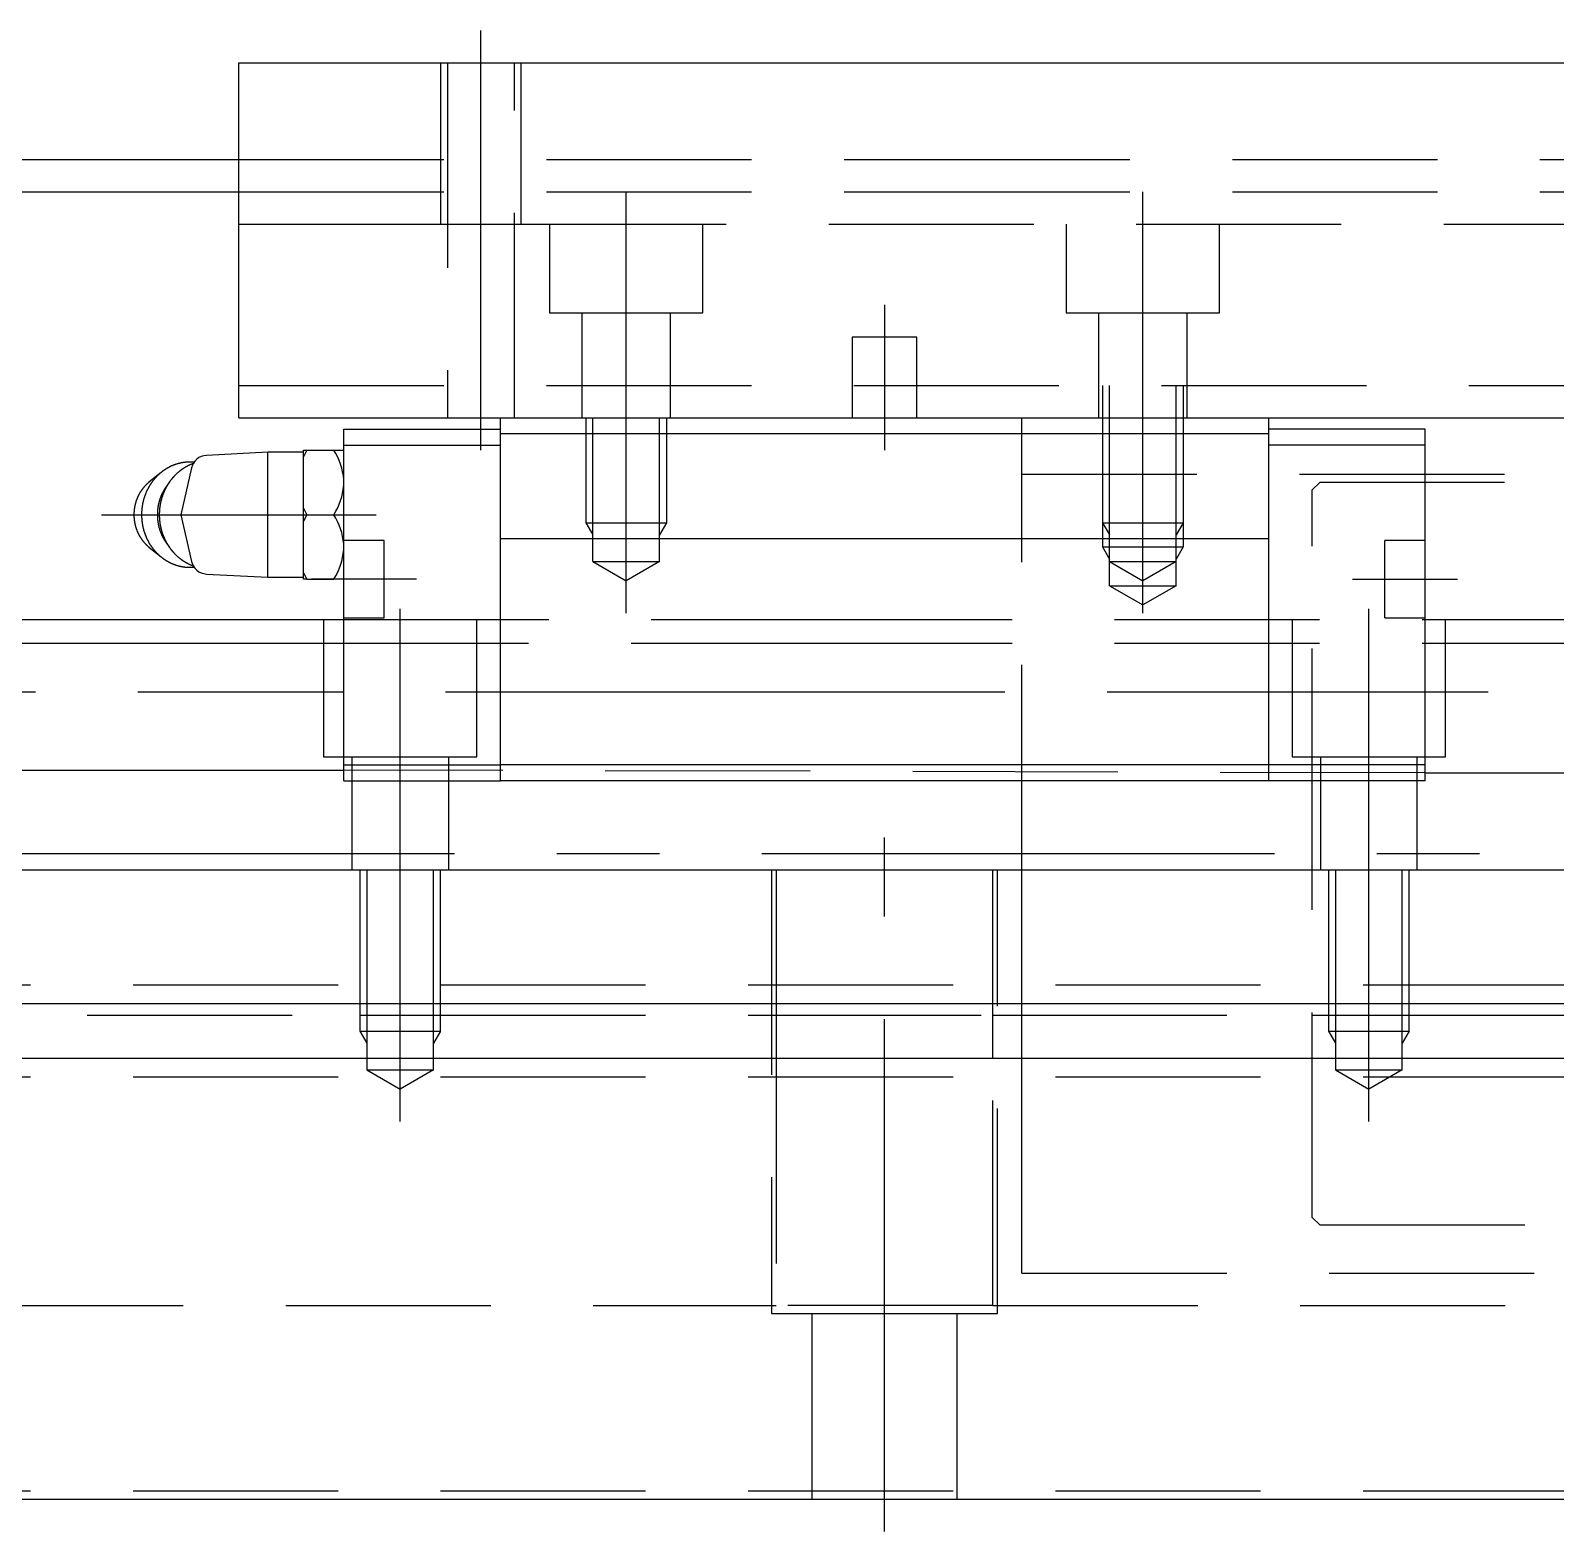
# Model space of a CAD drawing. Extents: x -94 to 687, y -24 to 362.
# Drawn here: x 117.1 to 211.6, y -2 to 91 of the extents above; entities that cross this region are included whole.
import ezdxf

# ---------------------------------------------------------------- set-up
doc = ezdxf.new("R2010")
doc.units = 0
doc.linetypes.add('CENTER', pattern=[50.8, 31.75, -6.35, 6.35, -6.35])
doc.linetypes.add('DASHED', pattern=[19.05, 12.7, -6.35])
doc.layers.get('0').update_dxf_attribs({"linetype": 'CONTINUOUS'})
doc.layers.add('CENTER', color=1, linetype='CENTER')

msp = doc.modelspace()

# ---------------------------------------------------------------- linework, layer by layer
at = {"color": 7, "linetype": 'CONTINUOUS'}
for p, q in [((130, 89), (330, 89)), ((130, 67), (130, 89)), ((-14, 83), (130, 83)), ((-6, 81), (130, 81)), ((130, 67), (330, 67)), ((136.5, 66.3), (146.2, 66.3)), ((136.5, 65.31), (136.5, 66.3)), ((146.2, 66.01), (146.2, 67)), ((193.8, 66.01), (193.8, 67)), ((203.5, 66.3), (193.8, 66.3)), ((203.5, 65.31), (203.5, 66.3)), ((136.5, 65.31), (146.2, 65.31)), ((136.5, 64.995), (136.5, 65.31)), ((146.2, 59.5), (146.2, 66.01)), ((193.8, 66.01), (146.2, 66.01)), ((193.8, 59.5), (193.8, 66.01)), ((203.5, 65.31), (193.8, 65.31)), ((203.5, 45.497), (203.5, 65.31)), ((131.8, 64.875), (127.992, 64.675)), ((134, 64.875), (131.8, 64.875)), ((131.8, 61), (131.8, 64.875)), ((134.213, 64.995), (134, 64.594)), ((134, 64.995), (134.213, 64.995)), ((134, 64.594), (134, 64.995)), ((134, 61.401), (134, 64.594)), ((134.213, 64.995), (135.887, 64.995)), ((135.887, 64.995), (136.5, 64.995)), ((136.5, 57.005), (136.5, 64.995)), ((125.183, 63.616), (124.428, 63.006)), ((127.07, 63.902), (126.4, 61)), ((125.707, 63.034), (125.49, 62.727)), ((126.4, 61), (127.07, 58.098)), ((131.8, 57.125), (131.8, 61)), ((134, 60.599), (134, 61.401)), ((134, 61.401), (134.213, 61)), ((134.213, 61), (134, 60.599)), ((134, 57.406), (134, 60.599)), ((134.213, 61), (135.887, 61)), ((124.428, 58.994), (125.183, 58.384)), ((125.49, 59.273), (125.707, 58.966)), ((193.8, 59.5), (146.2, 59.5)), ((146.2, 45.497), (146.2, 59.5)), ((193.8, 45.497), (193.8, 59.5)), ((127.992, 57.325), (131.8, 57.125)), ((131.8, 57.125), (134, 57.125)), ((134, 57.406), (134.213, 57.005)), ((134, 57.005), (134, 57.406)), ((134.213, 57.005), (134, 57.005)), ((134.213, 57.005), (135.887, 57.005)), ((136.5, 57.005), (135.887, 57.005)), ((136.5, 45.497), (136.5, 57.005)), ((0, 54.5), (136.5, 54.5)), ((203.5, 54.5), (256.5, 54.5)), ((0, 53.043), (135.25, 53.043)), ((203.5, 53.043), (256.5, 53.043)), ((136.5, 45.497), (146.2, 45.497)), ((136.5, 44.5), (136.5, 45.497)), ((193.8, 45.497), (146.2, 45.497)), ((146.2, 44.5), (146.2, 45.497)), ((203.5, 45.497), (193.8, 45.497)), ((193.8, 44.5), (193.8, 45.497)), ((203.5, 44.5), (203.5, 45.497)), ((0, 45.18), (136.5, 45.18)), ((136.5, 44.5), (146.2, 44.5)), ((193.8, 44.5), (146.2, 44.5)), ((203.5, 44.5), (193.8, 44.5)), ((203.5, 44.999), (256.5, 44.999)), ((0, 39), (460, 39)), ((460, 30.7), (0, 30.7)), ((460, 27.3), (0, 27.3)), ((0, 0), (460, 0))]:
    msp.add_line(p, q, dxfattribs=at)
at = {"color": 3, "linetype": 'DASHED'}
for p, q in [((142.5, 89), (142.5, 79)), ((142.5, 89), (142.5, 79)), ((142.933, 89), (142.933, 67)), ((147.067, 67), (147.067, 89)), ((147.5, 79), (147.5, 89)), ((147.5, 79), (147.5, 89)), ((130, 83), (167.5, 83)), ((130, 83), (167.5, 83)), ((167.5, 83), (172.5, 83)), ((167.5, 83), (172.5, 83)), ((172.5, 83), (287.5, 83)), ((172.5, 83), (287.5, 83)), ((130, 81), (167.5, 81)), ((130, 81), (167.5, 81)), ((167.5, 81), (172.5, 81)), ((167.5, 81), (172.5, 81)), ((172.5, 81), (287.5, 81)), ((172.5, 81), (287.5, 81)), ((130, 79), (142.5, 79)), ((142.5, 79), (147.5, 79)), ((147.5, 79), (227.5, 79)), ((149.25, 79), (149.25, 73.5)), ((158.75, 73.5), (158.75, 79)), ((181.25, 79), (181.25, 73.5)), ((181.25, 79), (181.25, 73.5)), ((190.75, 73.5), (190.75, 79)), ((190.75, 73.5), (190.75, 79)), ((149.25, 73.5), (158.75, 73.5)), ((151.25, 73.5), (151.25, 67)), ((156.75, 67), (156.75, 73.5)), ((181.25, 73.5), (190.75, 73.5)), ((181.25, 73.5), (190.75, 73.5)), ((183.25, 73.5), (183.25, 67)), ((183.25, 73.5), (183.25, 69)), ((188.75, 67), (188.75, 73.5)), ((188.75, 69), (188.75, 73.5)), ((168, 72), (168, 67)), ((170, 72), (168, 72)), ((172, 72), (170, 72)), ((172, 67), (172, 72)), ((130, 69), (330, 69)), ((183.5, 69), (183.5, 59)), ((183.933, 56.6), (183.933, 69)), ((188.067, 56.6), (188.067, 69)), ((188.5, 69), (188.5, 59)), ((151.5, 67), (151.5, 60.5)), ((151.933, 58.1), (151.933, 67)), ((156.067, 58.1), (156.067, 67)), ((156.5, 67), (156.5, 60.5)), ((178.5, 59.5), (178.5, 67)), ((183.5, 67), (183.5, 60.5)), ((183.933, 58.1), (183.933, 67)), ((188.067, 58.1), (188.067, 67)), ((188.5, 67), (188.5, 60.5)), ((246.5, 63.5), (178.5, 63.5)), ((196.96, 63), (196.5, 62.54)), ((196.5, 40), (196.5, 62.54)), ((246.5, 63), (196.96, 63)), ((151.5, 60.5), (151.933, 59.75)), ((151.5, 60.5), (156.5, 60.5)), ((156.5, 60.5), (156.067, 59.75)), ((183.5, 60.5), (183.933, 59.75)), ((183.5, 60.5), (188.5, 60.5)), ((188.5, 60.5), (188.067, 59.75)), ((139, 59.4), (136.5, 59.4)), ((139, 57), (139, 59.4)), ((178.5, 39), (178.5, 59.5)), ((183.5, 59), (188.5, 59)), ((183.5, 59), (183.933, 58.25)), ((188.5, 59), (188.067, 58.25)), ((203.5, 59.4), (201, 59.4)), ((201, 57), (201, 59.4)), ((151.933, 58.1), (156.067, 58.1)), ((151.933, 58.1), (154, 56.907)), ((156.067, 58.1), (154, 56.907)), ((183.933, 58.1), (186, 56.907)), ((183.933, 58.1), (188.067, 58.1)), ((188.067, 58.1), (186, 56.907)), ((139, 54.6), (139, 57)), ((201, 54.6), (201, 57)), ((183.933, 56.6), (188.067, 56.6)), ((183.933, 56.6), (186, 55.407)), ((188.067, 56.6), (186, 55.407)), ((135.25, 54.5), (135.25, 46)), ((136.5, 54.6), (139, 54.6)), ((136.5, 54.5), (165.2, 54.5)), ((144.75, 46), (144.75, 54.5)), ((165.2, 54.5), (203.5, 54.5)), ((195.25, 54.5), (195.25, 46)), ((201, 54.6), (203.5, 54.6)), ((204.75, 46), (204.75, 54.5)), ((135.25, 53.043), (165.2, 53.043)), ((165.2, 53.043), (203.5, 53.043)), ((155.5, 50), (28, 50)), ((165.2, 50), (155.5, 50)), ((196.5, 50), (165.2, 50)), ((201.5, 50), (196.5, 50)), ((245.5, 50), (201.5, 50)), ((135.25, 46), (140, 46)), ((137, 46), (137, 39)), ((140, 46), (144.75, 46)), ((143, 39), (143, 46)), ((195.25, 46), (200, 46)), ((197, 46), (197, 39)), ((200, 46), (204.75, 46)), ((200, 46), (203, 46)), ((200, 46), (204.75, 46)), ((203, 39), (203, 46)), ((203.5, 44.999), (136.5, 45.18)), ((196.5, 17.46), (196.5, 40)), ((137.5, 39), (137.5, 32.7)), ((137.933, 39), (137.933, 29)), ((142.067, 29), (142.067, 39)), ((142.5, 29.3), (142.5, 39)), ((163, 39), (163, 11.5)), ((163.292, 39), (163.292, 30.7)), ((176.708, 30.7), (176.708, 39)), ((177, 11.5), (177, 39)), ((178.5, 30.7), (178.5, 39)), ((197.5, 39), (197.5, 32.7)), ((197.933, 39), (197.933, 29)), ((202.067, 29), (202.067, 39)), ((202.5, 29.3), (202.5, 39)), ((137.5, 32.7), (137.5, 29)), ((197.5, 32.7), (197.5, 29)), ((460, 31.85), (0, 31.85)), ((163.292, 30.7), (163.292, 27.3)), ((176.708, 27.3), (176.708, 30.7)), ((178.5, 19), (178.5, 30.7)), ((82.5, 30), (137.5, 30)), ((137.5, 30), (142.5, 30)), ((142.5, 30), (163.292, 30)), ((142.5, 29), (142.5, 29.3)), ((163.292, 30), (176.708, 30)), ((176.708, 30), (178.5, 30)), ((178.5, 30), (196.5, 30)), ((196.5, 30), (201.5, 30)), ((201.5, 30), (245.5, 30)), ((202.5, 29), (202.5, 29.3)), ((137.5, 29), (142.5, 29)), ((137.5, 29), (137.933, 28.25)), ((137.933, 29), (137.933, 26.6)), ((142.067, 26.6), (142.067, 29)), ((142.5, 29), (142.067, 28.25)), ((197.5, 29), (202.5, 29)), ((197.5, 29), (197.933, 28.25)), ((197.933, 29), (197.933, 26.6)), ((202.067, 26.6), (202.067, 29)), ((202.5, 29), (202.067, 28.25)), ((137.933, 26.6), (140, 25.407)), ((137.933, 26.6), (142.067, 26.6)), ((142.067, 26.6), (140, 25.407)), ((163.292, 27.3), (163.292, 12)), ((176.708, 12), (176.708, 27.3)), ((197.933, 26.6), (200, 25.407)), ((197.933, 26.6), (202.067, 26.6)), ((202.067, 26.6), (200, 25.407)), ((460, 26.15), (0, 26.15)), ((178.5, 14), (178.5, 19)), ((196.5, 17.46), (196.96, 17)), ((196.96, 17), (246.5, 17)), ((178.5, 14), (246.5, 14)), ((56.708, 12), (163.292, 12)), ((163, 11.5), (170, 11.5)), ((176.708, 12), (163.292, 12)), ((165.5, 11.5), (165.5, 0)), ((170, 11.5), (177, 11.5)), ((174.5, 0), (174.5, 11.5)), ((176.708, 12), (283.292, 12)), ((460, 0.5), (3.5, 0.5))]:
    msp.add_line(p, q, dxfattribs=at)
at = {"color": 7, "linetype": 'CONTINUOUS'}
for points in [[(127.204, 64.25, 0), (127.188, 64.252, 0), (127.172, 64.253, 0), (127.157, 64.254, 0), (127.141, 64.255, 0), (127.125, 64.256, 0), (127.109, 64.257, 0), (127.093, 64.257, 0), (127.077, 64.258, 0), (127.061, 64.259, 0), (127.046, 64.259, 0), (127.03, 64.259, 0), (127.014, 64.26, 0), (126.998, 64.26, 0), (126.982, 64.26, 0), (126.966, 64.26, 0), (126.95, 64.26, 0), (126.934, 64.26, 0), (126.919, 64.26, 0), (126.903, 64.259, 0), (126.887, 64.259, 0), (126.871, 64.258, 0), (126.855, 64.257, 0), (126.839, 64.257, 0), (126.823, 64.256, 0), (126.807, 64.255, 0), (126.792, 64.254, 0), (126.776, 64.253, 0), (126.76, 64.252, 0), (126.744, 64.251, 0), (126.728, 64.249, 0), (126.712, 64.248, 0), (126.697, 64.246, 0), (126.681, 64.245, 0), (126.665, 64.243, 0), (126.649, 64.241, 0), (126.633, 64.239, 0), (126.618, 64.237, 0), (126.602, 64.235, 0), (126.586, 64.233, 0), (126.57, 64.231, 0), (126.555, 64.228, 0), (126.539, 64.226, 0), (126.523, 64.223, 0), (126.508, 64.221, 0), (126.492, 64.218, 0), (126.476, 64.215, 0), (126.461, 64.212, 0), (126.445, 64.209, 0), (126.429, 64.206, 0), (126.414, 64.203, 0), (126.398, 64.2, 0), (126.383, 64.196, 0), (126.367, 64.193, 0), (126.351, 64.189, 0), (126.336, 64.186, 0), (126.32, 64.182, 0), (126.305, 64.178, 0), (126.289, 64.174, 0), (126.274, 64.17, 0), (126.259, 64.166, 0), (126.243, 64.162, 0), (126.228, 64.158, 0), (126.212, 64.153, 0), (126.197, 64.149, 0), (126.182, 64.144, 0), (126.166, 64.14, 0), (126.151, 64.135, 0), (126.136, 64.13, 0), (126.121, 64.126, 0), (126.105, 64.121, 0), (126.09, 64.116, 0), (126.075, 64.111, 0), (126.06, 64.105, 0), (126.045, 64.1, 0), (126.03, 64.095, 0), (126.015, 64.089, 0), (126, 64.084, 0), (125.985, 64.078, 0), (125.97, 64.072, 0), (125.955, 64.066, 0), (125.94, 64.061, 0), (125.925, 64.055, 0), (125.91, 64.048, 0), (125.895, 64.042, 0), (125.88, 64.036, 0), (125.866, 64.03, 0), (125.851, 64.023, 0), (125.836, 64.017, 0), (125.821, 64.01, 0), (125.807, 64.004, 0), (125.792, 63.997, 0), (125.778, 63.99, 0), (125.763, 63.983, 0), (125.749, 63.976, 0), (125.734, 63.969, 0), (125.72, 63.962, 0), (125.705, 63.955, 0), (125.691, 63.947, 0), (125.677, 63.94, 0), (125.662, 63.932, 0), (125.648, 63.925, 0), (125.634, 63.917, 0), (125.62, 63.909, 0), (125.605, 63.901, 0), (125.591, 63.894, 0), (125.577, 63.886, 0), (125.563, 63.878, 0), (125.549, 63.869, 0), (125.535, 63.861, 0), (125.521, 63.853, 0), (125.507, 63.844, 0), (125.494, 63.836, 0), (125.48, 63.828, 0), (125.466, 63.819, 0), (125.452, 63.81, 0), (125.439, 63.801, 0), (125.425, 63.792, 0), (125.411, 63.784, 0), (125.398, 63.775, 0), (125.384, 63.765, 0), (125.371, 63.756, 0), (125.358, 63.747, 0), (125.344, 63.738, 0), (125.331, 63.728, 0), (125.318, 63.719, 0), (125.304, 63.709, 0), (125.291, 63.7, 0), (125.278, 63.69, 0)], [(125.278, 63.69, 0), (125.259, 63.676, 0), (125.241, 63.662, 0), (125.222, 63.647, 0), (125.204, 63.633, 0), (125.186, 63.618, 0), (125.167, 63.603, 0), (125.149, 63.588, 0), (125.131, 63.573, 0), (125.113, 63.558, 0), (125.095, 63.543, 0), (125.078, 63.527, 0), (125.06, 63.511, 0), (125.043, 63.496, 0), (125.025, 63.48, 0), (125.008, 63.464, 0), (124.991, 63.447, 0), (124.974, 63.431, 0), (124.957, 63.414, 0), (124.94, 63.398, 0), (124.924, 63.381, 0), (124.907, 63.364, 0), (124.891, 63.347, 0), (124.874, 63.33, 0), (124.858, 63.312, 0), (124.842, 63.295, 0), (124.826, 63.277, 0), (124.81, 63.259, 0), (124.795, 63.242, 0), (124.779, 63.224, 0), (124.763, 63.205, 0), (124.748, 63.187, 0), (124.733, 63.169, 0), (124.718, 63.15, 0), (124.703, 63.132, 0), (124.688, 63.113, 0), (124.673, 63.094, 0), (124.659, 63.075, 0), (124.644, 63.056, 0), (124.63, 63.036, 0), (124.616, 63.017, 0), (124.602, 62.998, 0), (124.588, 62.978, 0), (124.574, 62.958, 0), (124.561, 62.939, 0), (124.547, 62.919, 0), (124.534, 62.899, 0), (124.521, 62.879, 0), (124.508, 62.858, 0), (124.495, 62.838, 0), (124.482, 62.817, 0), (124.47, 62.797, 0), (124.457, 62.776, 0), (124.445, 62.755, 0), (124.433, 62.734, 0), (124.421, 62.714, 0), (124.409, 62.693, 0), (124.397, 62.671, 0), (124.385, 62.65, 0), (124.374, 62.629, 0), (124.363, 62.607, 0), (124.351, 62.586, 0), (124.341, 62.564, 0), (124.33, 62.542, 0), (124.319, 62.52, 0), (124.308, 62.498, 0), (124.298, 62.477, 0), (124.288, 62.455, 0), (124.278, 62.432, 0), (124.268, 62.41, 0), (124.258, 62.388, 0), (124.248, 62.365, 0), (124.239, 62.343, 0), (124.23, 62.32, 0), (124.221, 62.298, 0), (124.212, 62.275, 0), (124.203, 62.252, 0), (124.194, 62.229, 0), (124.186, 62.206, 0), (124.177, 62.183, 0), (124.169, 62.16, 0), (124.161, 62.137, 0), (124.153, 62.114, 0), (124.146, 62.091, 0), (124.138, 62.067, 0), (124.131, 62.044, 0), (124.123, 62.021, 0), (124.116, 61.997, 0), (124.11, 61.974, 0), (124.103, 61.95, 0), (124.096, 61.926, 0), (124.09, 61.903, 0), (124.084, 61.879, 0), (124.078, 61.855, 0), (124.072, 61.831, 0), (124.066, 61.807, 0), (124.06, 61.783, 0), (124.055, 61.759, 0), (124.05, 61.735, 0), (124.045, 61.711, 0), (124.04, 61.687, 0), (124.035, 61.663, 0), (124.031, 61.639, 0), (124.026, 61.614, 0), (124.022, 61.59, 0), (124.018, 61.566, 0), (124.014, 61.541, 0), (124.011, 61.517, 0), (124.007, 61.492, 0), (124.004, 61.468, 0), (124.001, 61.444, 0), (123.997, 61.419, 0), (123.995, 61.395, 0), (123.992, 61.37, 0), (123.989, 61.345, 0), (123.987, 61.321, 0), (123.985, 61.296, 0), (123.983, 61.272, 0), (123.981, 61.247, 0), (123.98, 61.222, 0), (123.978, 61.198, 0), (123.977, 61.173, 0), (123.976, 61.148, 0), (123.975, 61.123, 0), (123.974, 61.099, 0), (123.973, 61.074, 0), (123.973, 61.049, 0), (123.973, 61.025, 0), (123.973, 61, 0)], [(127.244, 64.193, 0), (127.231, 64.189, 0), (127.217, 64.184, 0), (127.204, 64.18, 0), (127.191, 64.175, 0), (127.178, 64.17, 0), (127.165, 64.165, 0), (127.152, 64.161, 0), (127.138, 64.156, 0), (127.125, 64.151, 0), (127.112, 64.146, 0), (127.099, 64.141, 0), (127.086, 64.135, 0), (127.073, 64.13, 0), (127.06, 64.125, 0), (127.047, 64.12, 0), (127.034, 64.114, 0), (127.021, 64.109, 0), (127.008, 64.103, 0), (126.995, 64.097, 0), (126.983, 64.092, 0), (126.97, 64.086, 0), (126.957, 64.08, 0), (126.944, 64.074, 0), (126.931, 64.069, 0), (126.919, 64.062, 0), (126.906, 64.056, 0), (126.893, 64.05, 0), (126.881, 64.044, 0), (126.868, 64.038, 0), (126.855, 64.032, 0), (126.843, 64.025, 0), (126.83, 64.019, 0), (126.818, 64.012, 0), (126.805, 64.006, 0), (126.793, 63.999, 0), (126.78, 63.992, 0), (126.768, 63.986, 0), (126.755, 63.979, 0), (126.743, 63.972, 0), (126.731, 63.965, 0), (126.718, 63.958, 0), (126.706, 63.951, 0), (126.694, 63.944, 0), (126.682, 63.937, 0), (126.669, 63.93, 0), (126.657, 63.923, 0), (126.645, 63.915, 0), (126.633, 63.908, 0), (126.621, 63.9, 0), (126.609, 63.893, 0), (126.597, 63.885, 0), (126.585, 63.878, 0), (126.573, 63.87, 0), (126.561, 63.862, 0), (126.549, 63.855, 0), (126.537, 63.847, 0), (126.526, 63.839, 0), (126.514, 63.831, 0), (126.502, 63.823, 0), (126.49, 63.815, 0), (126.479, 63.806, 0), (126.467, 63.798, 0), (126.455, 63.79, 0), (126.444, 63.782, 0), (126.432, 63.773, 0), (126.421, 63.765, 0), (126.409, 63.756, 0), (126.398, 63.748, 0), (126.386, 63.739, 0), (126.375, 63.731, 0), (126.364, 63.722, 0), (126.352, 63.713, 0), (126.341, 63.704, 0), (126.33, 63.695, 0), (126.319, 63.686, 0), (126.308, 63.678, 0), (126.297, 63.668, 0), (126.285, 63.659, 0), (126.274, 63.65, 0), (126.263, 63.641, 0), (126.253, 63.632, 0), (126.242, 63.622, 0), (126.231, 63.613, 0), (126.22, 63.604, 0), (126.209, 63.594, 0), (126.198, 63.585, 0), (126.188, 63.575, 0), (126.177, 63.565, 0), (126.166, 63.556, 0), (126.156, 63.546, 0), (126.145, 63.536, 0), (126.135, 63.526, 0), (126.124, 63.517, 0), (126.114, 63.507, 0), (126.103, 63.496, 0), (126.093, 63.486, 0), (126.083, 63.476, 0), (126.072, 63.466, 0), (126.062, 63.456, 0), (126.052, 63.446, 0), (126.042, 63.435, 0), (126.032, 63.425, 0), (126.022, 63.415, 0), (126.012, 63.404, 0), (126.002, 63.394, 0), (125.992, 63.383, 0), (125.982, 63.373, 0), (125.972, 63.362, 0), (125.962, 63.351, 0), (125.952, 63.341, 0), (125.943, 63.33, 0), (125.933, 63.319, 0), (125.923, 63.308, 0), (125.914, 63.297, 0), (125.904, 63.286, 0), (125.895, 63.275, 0), (125.885, 63.264, 0), (125.876, 63.253, 0), (125.867, 63.242, 0), (125.857, 63.231, 0), (125.848, 63.219, 0), (125.839, 63.208, 0), (125.83, 63.197, 0), (125.821, 63.185, 0), (125.812, 63.174, 0), (125.803, 63.163, 0), (125.794, 63.151, 0), (125.785, 63.139, 0)], [(124.501, 63.063, 0), (124.487, 63.052, 0), (124.473, 63.041, 0), (124.458, 63.03, 0), (124.444, 63.019, 0), (124.43, 63.008, 0), (124.416, 62.996, 0), (124.402, 62.985, 0), (124.388, 62.973, 0), (124.375, 62.962, 0), (124.361, 62.95, 0), (124.348, 62.938, 0), (124.334, 62.926, 0), (124.321, 62.914, 0), (124.307, 62.902, 0), (124.294, 62.889, 0), (124.281, 62.877, 0), (124.268, 62.864, 0), (124.255, 62.852, 0), (124.242, 62.839, 0), (124.229, 62.826, 0), (124.217, 62.813, 0), (124.204, 62.8, 0), (124.191, 62.786, 0), (124.179, 62.773, 0), (124.167, 62.76, 0), (124.154, 62.746, 0), (124.142, 62.733, 0), (124.13, 62.719, 0), (124.118, 62.705, 0), (124.106, 62.691, 0), (124.095, 62.677, 0), (124.083, 62.663, 0), (124.072, 62.649, 0), (124.06, 62.635, 0), (124.049, 62.62, 0), (124.037, 62.606, 0), (124.026, 62.591, 0), (124.015, 62.577, 0), (124.004, 62.562, 0), (123.993, 62.547, 0), (123.983, 62.532, 0), (123.972, 62.517, 0), (123.962, 62.502, 0), (123.951, 62.487, 0), (123.941, 62.471, 0), (123.931, 62.456, 0), (123.92, 62.441, 0), (123.91, 62.425, 0), (123.901, 62.409, 0), (123.891, 62.394, 0), (123.881, 62.378, 0), (123.872, 62.362, 0), (123.862, 62.346, 0), (123.853, 62.33, 0), (123.844, 62.314, 0), (123.834, 62.298, 0), (123.825, 62.282, 0), (123.817, 62.265, 0), (123.808, 62.249, 0), (123.799, 62.233, 0), (123.791, 62.216, 0), (123.782, 62.199, 0), (123.774, 62.183, 0), (123.766, 62.166, 0), (123.758, 62.149, 0), (123.75, 62.132, 0), (123.742, 62.115, 0), (123.734, 62.098, 0), (123.726, 62.081, 0), (123.719, 62.064, 0), (123.712, 62.047, 0), (123.704, 62.03, 0), (123.697, 62.013, 0), (123.69, 61.995, 0), (123.683, 61.978, 0), (123.677, 61.96, 0), (123.67, 61.943, 0), (123.663, 61.925, 0), (123.657, 61.907, 0), (123.651, 61.89, 0), (123.645, 61.872, 0), (123.639, 61.854, 0), (123.633, 61.837, 0), (123.627, 61.819, 0), (123.621, 61.801, 0), (123.616, 61.783, 0), (123.61, 61.765, 0), (123.605, 61.747, 0), (123.6, 61.728, 0), (123.595, 61.71, 0), (123.59, 61.692, 0), (123.585, 61.674, 0), (123.581, 61.656, 0), (123.576, 61.637, 0), (123.572, 61.619, 0), (123.567, 61.601, 0), (123.563, 61.582, 0), (123.559, 61.564, 0), (123.555, 61.545, 0), (123.552, 61.527, 0), (123.548, 61.508, 0), (123.545, 61.49, 0), (123.541, 61.471, 0), (123.538, 61.452, 0), (123.535, 61.434, 0), (123.532, 61.415, 0), (123.529, 61.396, 0), (123.526, 61.378, 0), (123.524, 61.359, 0), (123.521, 61.34, 0), (123.519, 61.321, 0), (123.517, 61.303, 0), (123.515, 61.284, 0), (123.513, 61.265, 0), (123.511, 61.246, 0), (123.51, 61.227, 0), (123.508, 61.208, 0), (123.507, 61.189, 0), (123.505, 61.17, 0), (123.504, 61.151, 0), (123.503, 61.133, 0), (123.502, 61.114, 0), (123.502, 61.095, 0), (123.501, 61.076, 0), (123.501, 61.057, 0), (123.5, 61.038, 0), (123.5, 61.019, 0), (123.5, 61, 0)], [(125.556, 62.816, 0), (125.547, 62.804, 0), (125.538, 62.792, 0), (125.529, 62.78, 0), (125.52, 62.768, 0), (125.511, 62.756, 0), (125.502, 62.744, 0), (125.494, 62.732, 0), (125.485, 62.72, 0), (125.476, 62.708, 0), (125.468, 62.695, 0), (125.459, 62.683, 0), (125.451, 62.67, 0), (125.443, 62.658, 0), (125.434, 62.645, 0), (125.426, 62.633, 0), (125.418, 62.62, 0), (125.41, 62.608, 0), (125.402, 62.595, 0), (125.394, 62.582, 0), (125.386, 62.569, 0), (125.378, 62.556, 0), (125.371, 62.544, 0), (125.363, 62.531, 0), (125.355, 62.518, 0), (125.348, 62.505, 0), (125.34, 62.492, 0), (125.333, 62.478, 0), (125.326, 62.465, 0), (125.318, 62.452, 0), (125.311, 62.439, 0), (125.304, 62.425, 0), (125.297, 62.412, 0), (125.29, 62.399, 0), (125.283, 62.385, 0), (125.276, 62.372, 0), (125.269, 62.358, 0), (125.262, 62.345, 0), (125.256, 62.331, 0), (125.249, 62.318, 0), (125.242, 62.304, 0), (125.236, 62.29, 0), (125.229, 62.277, 0), (125.223, 62.263, 0), (125.217, 62.249, 0), (125.211, 62.235, 0), (125.205, 62.221, 0), (125.198, 62.208, 0), (125.192, 62.194, 0), (125.187, 62.179, 0), (125.181, 62.166, 0), (125.175, 62.151, 0), (125.169, 62.137, 0), (125.163, 62.123, 0), (125.158, 62.109, 0), (125.152, 62.095, 0), (125.147, 62.081, 0), (125.142, 62.066, 0), (125.136, 62.052, 0), (125.131, 62.038, 0), (125.126, 62.023, 0), (125.121, 62.009, 0), (125.116, 61.995, 0), (125.111, 61.98, 0), (125.106, 61.966, 0), (125.101, 61.951, 0), (125.097, 61.937, 0), (125.092, 61.922, 0), (125.087, 61.908, 0), (125.083, 61.893, 0), (125.078, 61.878, 0), (125.074, 61.864, 0), (125.07, 61.849, 0), (125.066, 61.834, 0), (125.061, 61.82, 0), (125.057, 61.805, 0), (125.053, 61.79, 0), (125.049, 61.775, 0), (125.046, 61.761, 0), (125.042, 61.746, 0), (125.038, 61.731, 0), (125.034, 61.716, 0), (125.031, 61.701, 0), (125.027, 61.686, 0), (125.024, 61.671, 0), (125.021, 61.656, 0), (125.018, 61.641, 0), (125.014, 61.626, 0), (125.011, 61.611, 0), (125.008, 61.596, 0), (125.005, 61.581, 0), (125.002, 61.566, 0), (125, 61.551, 0), (124.997, 61.536, 0), (124.994, 61.521, 0), (124.992, 61.505, 0), (124.989, 61.49, 0), (124.987, 61.475, 0), (124.984, 61.46, 0), (124.982, 61.445, 0), (124.98, 61.429, 0), (124.978, 61.414, 0), (124.976, 61.399, 0), (124.974, 61.384, 0), (124.972, 61.368, 0), (124.97, 61.353, 0), (124.969, 61.338, 0), (124.967, 61.323, 0), (124.965, 61.307, 0), (124.964, 61.292, 0), (124.962, 61.277, 0), (124.961, 61.261, 0), (124.96, 61.246, 0), (124.959, 61.231, 0), (124.957, 61.215, 0), (124.956, 61.2, 0), (124.955, 61.185, 0), (124.955, 61.169, 0), (124.954, 61.154, 0), (124.953, 61.139, 0), (124.952, 61.123, 0), (124.952, 61.108, 0), (124.951, 61.092, 0), (124.951, 61.077, 0), (124.951, 61.062, 0), (124.95, 61.046, 0), (124.95, 61.031, 0), (124.95, 61.015, 0), (124.95, 61, 0)], [(125.785, 63.139, 0), (125.774, 63.126, 0), (125.764, 63.112, 0), (125.753, 63.097, 0), (125.743, 63.083, 0), (125.732, 63.069, 0), (125.722, 63.055, 0), (125.712, 63.041, 0), (125.701, 63.026, 0), (125.691, 63.012, 0), (125.681, 62.997, 0), (125.671, 62.983, 0), (125.662, 62.968, 0), (125.652, 62.953, 0), (125.642, 62.938, 0), (125.632, 62.924, 0), (125.623, 62.909, 0), (125.613, 62.894, 0), (125.604, 62.879, 0), (125.594, 62.864, 0), (125.585, 62.849, 0), (125.576, 62.834, 0), (125.567, 62.819, 0), (125.558, 62.803, 0), (125.549, 62.788, 0), (125.54, 62.773, 0), (125.531, 62.757, 0), (125.522, 62.742, 0), (125.514, 62.726, 0), (125.505, 62.711, 0), (125.497, 62.695, 0), (125.488, 62.679, 0), (125.48, 62.664, 0), (125.471, 62.648, 0), (125.463, 62.632, 0), (125.455, 62.616, 0), (125.447, 62.6, 0), (125.439, 62.584, 0), (125.431, 62.569, 0), (125.423, 62.553, 0), (125.416, 62.536, 0), (125.408, 62.52, 0), (125.401, 62.504, 0), (125.393, 62.488, 0), (125.386, 62.472, 0), (125.378, 62.455, 0), (125.371, 62.439, 0), (125.364, 62.422, 0), (125.357, 62.406, 0), (125.35, 62.39, 0), (125.343, 62.373, 0), (125.336, 62.356, 0), (125.329, 62.34, 0), (125.323, 62.323, 0), (125.316, 62.307, 0), (125.31, 62.29, 0), (125.303, 62.273, 0), (125.297, 62.256, 0), (125.291, 62.239, 0), (125.285, 62.223, 0), (125.279, 62.206, 0), (125.273, 62.189, 0), (125.267, 62.172, 0), (125.261, 62.155, 0), (125.255, 62.138, 0), (125.249, 62.121, 0), (125.244, 62.104, 0), (125.238, 62.087, 0), (125.233, 62.069, 0), (125.228, 62.052, 0), (125.222, 62.035, 0), (125.217, 62.018, 0), (125.212, 62, 0), (125.207, 61.983, 0), (125.202, 61.966, 0), (125.198, 61.948, 0), (125.193, 61.931, 0), (125.188, 61.913, 0), (125.184, 61.896, 0), (125.179, 61.879, 0), (125.175, 61.861, 0), (125.171, 61.843, 0), (125.167, 61.826, 0), (125.163, 61.808, 0), (125.159, 61.791, 0), (125.155, 61.773, 0), (125.151, 61.755, 0), (125.147, 61.738, 0), (125.143, 61.72, 0), (125.14, 61.702, 0), (125.136, 61.684, 0), (125.133, 61.667, 0), (125.13, 61.649, 0), (125.127, 61.631, 0), (125.123, 61.613, 0), (125.12, 61.596, 0), (125.117, 61.578, 0), (125.115, 61.56, 0), (125.112, 61.542, 0), (125.109, 61.524, 0), (125.107, 61.506, 0), (125.104, 61.488, 0), (125.102, 61.47, 0), (125.099, 61.452, 0), (125.097, 61.434, 0), (125.095, 61.416, 0), (125.093, 61.398, 0), (125.091, 61.38, 0), (125.089, 61.362, 0), (125.088, 61.344, 0), (125.086, 61.326, 0), (125.084, 61.308, 0), (125.083, 61.29, 0), (125.081, 61.272, 0), (125.08, 61.254, 0), (125.079, 61.236, 0), (125.078, 61.218, 0), (125.077, 61.199, 0), (125.076, 61.181, 0), (125.075, 61.163, 0), (125.074, 61.145, 0), (125.073, 61.127, 0), (125.073, 61.109, 0), (125.072, 61.091, 0), (125.072, 61.073, 0), (125.072, 61.054, 0), (125.071, 61.036, 0), (125.071, 61.018, 0), (125.071, 61, 0)], [(123.5, 61, 0), (123.5, 60.981, 0), (123.5, 60.962, 0), (123.501, 60.943, 0), (123.501, 60.924, 0), (123.502, 60.905, 0), (123.502, 60.886, 0), (123.503, 60.867, 0), (123.504, 60.849, 0), (123.505, 60.83, 0), (123.507, 60.811, 0), (123.508, 60.792, 0), (123.51, 60.773, 0), (123.511, 60.754, 0), (123.513, 60.735, 0), (123.515, 60.716, 0), (123.517, 60.697, 0), (123.519, 60.679, 0), (123.521, 60.66, 0), (123.524, 60.641, 0), (123.526, 60.622, 0), (123.529, 60.604, 0), (123.532, 60.585, 0), (123.535, 60.566, 0), (123.538, 60.548, 0), (123.541, 60.529, 0), (123.545, 60.51, 0), (123.548, 60.492, 0), (123.552, 60.473, 0), (123.555, 60.455, 0), (123.559, 60.436, 0), (123.563, 60.418, 0), (123.567, 60.399, 0), (123.572, 60.381, 0), (123.576, 60.363, 0), (123.581, 60.344, 0), (123.585, 60.326, 0), (123.59, 60.308, 0), (123.595, 60.29, 0), (123.6, 60.272, 0), (123.605, 60.253, 0), (123.61, 60.235, 0), (123.616, 60.217, 0), (123.621, 60.199, 0), (123.627, 60.181, 0), (123.633, 60.163, 0), (123.639, 60.146, 0), (123.645, 60.128, 0), (123.651, 60.11, 0), (123.657, 60.093, 0), (123.663, 60.075, 0), (123.67, 60.057, 0), (123.677, 60.04, 0), (123.683, 60.022, 0), (123.69, 60.005, 0), (123.697, 59.987, 0), (123.704, 59.97, 0), (123.712, 59.953, 0), (123.719, 59.936, 0), (123.726, 59.919, 0), (123.734, 59.902, 0), (123.742, 59.885, 0), (123.75, 59.868, 0), (123.758, 59.851, 0), (123.766, 59.834, 0), (123.774, 59.817, 0), (123.782, 59.801, 0), (123.791, 59.784, 0), (123.799, 59.767, 0), (123.808, 59.751, 0), (123.817, 59.735, 0), (123.825, 59.718, 0), (123.834, 59.702, 0), (123.844, 59.686, 0), (123.853, 59.67, 0), (123.862, 59.654, 0), (123.872, 59.638, 0), (123.881, 59.622, 0), (123.891, 59.606, 0), (123.901, 59.591, 0), (123.91, 59.575, 0), (123.92, 59.559, 0), (123.931, 59.544, 0), (123.941, 59.529, 0), (123.951, 59.513, 0), (123.962, 59.498, 0), (123.972, 59.483, 0), (123.983, 59.468, 0), (123.993, 59.453, 0), (124.004, 59.438, 0), (124.015, 59.423, 0), (124.026, 59.409, 0), (124.037, 59.394, 0), (124.049, 59.38, 0), (124.06, 59.365, 0), (124.072, 59.351, 0), (124.083, 59.337, 0), (124.095, 59.323, 0), (124.106, 59.309, 0), (124.118, 59.295, 0), (124.13, 59.281, 0), (124.142, 59.267, 0), (124.154, 59.254, 0), (124.167, 59.24, 0), (124.179, 59.227, 0), (124.191, 59.214, 0), (124.204, 59.2, 0), (124.217, 59.187, 0), (124.229, 59.174, 0), (124.242, 59.161, 0), (124.255, 59.148, 0), (124.268, 59.136, 0), (124.281, 59.123, 0), (124.294, 59.111, 0), (124.307, 59.098, 0), (124.321, 59.086, 0), (124.334, 59.074, 0), (124.348, 59.062, 0), (124.361, 59.05, 0), (124.375, 59.038, 0), (124.388, 59.027, 0), (124.402, 59.015, 0), (124.416, 59.004, 0), (124.43, 58.992, 0), (124.444, 58.981, 0), (124.458, 58.97, 0), (124.473, 58.959, 0), (124.487, 58.948, 0), (124.501, 58.937, 0)], [(123.973, 61, 0), (123.973, 60.975, 0), (123.973, 60.951, 0), (123.973, 60.926, 0), (123.974, 60.901, 0), (123.975, 60.877, 0), (123.976, 60.852, 0), (123.977, 60.827, 0), (123.978, 60.802, 0), (123.98, 60.778, 0), (123.981, 60.753, 0), (123.983, 60.728, 0), (123.985, 60.704, 0), (123.987, 60.679, 0), (123.989, 60.655, 0), (123.992, 60.63, 0), (123.995, 60.605, 0), (123.997, 60.581, 0), (124.001, 60.556, 0), (124.004, 60.532, 0), (124.007, 60.508, 0), (124.011, 60.483, 0), (124.014, 60.459, 0), (124.018, 60.434, 0), (124.022, 60.41, 0), (124.026, 60.386, 0), (124.031, 60.361, 0), (124.035, 60.337, 0), (124.04, 60.313, 0), (124.045, 60.289, 0), (124.05, 60.265, 0), (124.055, 60.241, 0), (124.06, 60.217, 0), (124.066, 60.193, 0), (124.072, 60.169, 0), (124.078, 60.145, 0), (124.084, 60.121, 0), (124.09, 60.097, 0), (124.096, 60.074, 0), (124.103, 60.05, 0), (124.11, 60.026, 0), (124.116, 60.003, 0), (124.123, 59.979, 0), (124.131, 59.956, 0), (124.138, 59.933, 0), (124.146, 59.909, 0), (124.153, 59.886, 0), (124.161, 59.863, 0), (124.169, 59.84, 0), (124.177, 59.817, 0), (124.186, 59.794, 0), (124.194, 59.771, 0), (124.203, 59.748, 0), (124.212, 59.725, 0), (124.221, 59.702, 0), (124.23, 59.68, 0), (124.239, 59.657, 0), (124.248, 59.635, 0), (124.258, 59.612, 0), (124.268, 59.59, 0), (124.278, 59.568, 0), (124.288, 59.545, 0), (124.298, 59.523, 0), (124.308, 59.502, 0), (124.319, 59.48, 0), (124.33, 59.458, 0), (124.341, 59.436, 0), (124.351, 59.414, 0), (124.363, 59.393, 0), (124.374, 59.371, 0), (124.385, 59.35, 0), (124.397, 59.329, 0), (124.409, 59.307, 0), (124.421, 59.286, 0), (124.433, 59.266, 0), (124.445, 59.245, 0), (124.457, 59.224, 0), (124.47, 59.203, 0), (124.482, 59.183, 0), (124.495, 59.162, 0), (124.508, 59.142, 0), (124.521, 59.121, 0), (124.534, 59.101, 0), (124.547, 59.081, 0), (124.561, 59.061, 0), (124.574, 59.042, 0), (124.588, 59.022, 0), (124.602, 59.002, 0), (124.616, 58.983, 0), (124.63, 58.964, 0), (124.644, 58.944, 0), (124.659, 58.925, 0), (124.673, 58.906, 0), (124.688, 58.887, 0), (124.703, 58.868, 0), (124.718, 58.85, 0), (124.733, 58.831, 0), (124.748, 58.813, 0), (124.763, 58.795, 0), (124.779, 58.776, 0), (124.795, 58.758, 0), (124.81, 58.741, 0), (124.826, 58.723, 0), (124.842, 58.705, 0), (124.858, 58.688, 0), (124.874, 58.67, 0), (124.891, 58.653, 0), (124.907, 58.636, 0), (124.924, 58.619, 0), (124.94, 58.602, 0), (124.957, 58.586, 0), (124.974, 58.569, 0), (124.991, 58.553, 0), (125.008, 58.536, 0), (125.025, 58.52, 0), (125.043, 58.504, 0), (125.06, 58.489, 0), (125.078, 58.473, 0), (125.095, 58.457, 0), (125.113, 58.442, 0), (125.131, 58.427, 0), (125.149, 58.412, 0), (125.167, 58.397, 0), (125.186, 58.382, 0), (125.204, 58.367, 0), (125.222, 58.353, 0), (125.241, 58.338, 0), (125.259, 58.324, 0), (125.278, 58.31, 0)], [(124.95, 61, 0), (124.95, 60.985, 0), (124.95, 60.969, 0), (124.95, 60.954, 0), (124.951, 60.938, 0), (124.951, 60.923, 0), (124.951, 60.908, 0), (124.952, 60.892, 0), (124.952, 60.877, 0), (124.953, 60.861, 0), (124.954, 60.846, 0), (124.955, 60.831, 0), (124.955, 60.815, 0), (124.956, 60.8, 0), (124.957, 60.785, 0), (124.959, 60.769, 0), (124.96, 60.754, 0), (124.961, 60.739, 0), (124.962, 60.723, 0), (124.964, 60.708, 0), (124.965, 60.693, 0), (124.967, 60.677, 0), (124.969, 60.662, 0), (124.97, 60.647, 0), (124.972, 60.632, 0), (124.974, 60.616, 0), (124.976, 60.601, 0), (124.978, 60.586, 0), (124.98, 60.571, 0), (124.982, 60.555, 0), (124.984, 60.54, 0), (124.987, 60.525, 0), (124.989, 60.51, 0), (124.992, 60.495, 0), (124.994, 60.479, 0), (124.997, 60.464, 0), (125, 60.449, 0), (125.002, 60.434, 0), (125.005, 60.419, 0), (125.008, 60.404, 0), (125.011, 60.389, 0), (125.014, 60.374, 0), (125.018, 60.359, 0), (125.021, 60.344, 0), (125.024, 60.329, 0), (125.027, 60.314, 0), (125.031, 60.299, 0), (125.034, 60.284, 0), (125.038, 60.269, 0), (125.042, 60.254, 0), (125.046, 60.239, 0), (125.049, 60.225, 0), (125.053, 60.21, 0), (125.057, 60.195, 0), (125.061, 60.18, 0), (125.066, 60.166, 0), (125.07, 60.151, 0), (125.074, 60.136, 0), (125.078, 60.122, 0), (125.083, 60.107, 0), (125.087, 60.092, 0), (125.092, 60.078, 0), (125.097, 60.063, 0), (125.101, 60.049, 0), (125.106, 60.034, 0), (125.111, 60.02, 0), (125.116, 60.005, 0), (125.121, 59.991, 0), (125.126, 59.977, 0), (125.131, 59.962, 0), (125.136, 59.948, 0), (125.142, 59.934, 0), (125.147, 59.919, 0), (125.152, 59.905, 0), (125.158, 59.891, 0), (125.163, 59.877, 0), (125.169, 59.863, 0), (125.175, 59.849, 0), (125.181, 59.834, 0), (125.187, 59.821, 0), (125.192, 59.806, 0), (125.198, 59.792, 0), (125.205, 59.779, 0), (125.211, 59.765, 0), (125.217, 59.751, 0), (125.223, 59.737, 0), (125.229, 59.723, 0), (125.236, 59.71, 0), (125.242, 59.696, 0), (125.249, 59.682, 0), (125.256, 59.669, 0), (125.262, 59.655, 0), (125.269, 59.642, 0), (125.276, 59.628, 0), (125.283, 59.615, 0), (125.29, 59.601, 0), (125.297, 59.588, 0), (125.304, 59.575, 0), (125.311, 59.561, 0), (125.318, 59.548, 0), (125.326, 59.535, 0), (125.333, 59.522, 0), (125.34, 59.508, 0), (125.348, 59.495, 0), (125.355, 59.482, 0), (125.363, 59.469, 0), (125.371, 59.456, 0), (125.378, 59.444, 0), (125.386, 59.431, 0), (125.394, 59.418, 0), (125.402, 59.405, 0), (125.41, 59.392, 0), (125.418, 59.38, 0), (125.426, 59.367, 0), (125.434, 59.355, 0), (125.443, 59.342, 0), (125.451, 59.33, 0), (125.459, 59.317, 0), (125.468, 59.305, 0), (125.476, 59.292, 0), (125.485, 59.28, 0), (125.494, 59.268, 0), (125.502, 59.256, 0), (125.511, 59.244, 0), (125.52, 59.232, 0), (125.529, 59.22, 0), (125.538, 59.208, 0), (125.547, 59.196, 0), (125.556, 59.184, 0)], [(125.071, 61, 0), (125.071, 60.982, 0), (125.071, 60.964, 0), (125.072, 60.946, 0), (125.072, 60.927, 0), (125.072, 60.909, 0), (125.073, 60.891, 0), (125.073, 60.873, 0), (125.074, 60.855, 0), (125.075, 60.837, 0), (125.076, 60.819, 0), (125.077, 60.801, 0), (125.078, 60.782, 0), (125.079, 60.764, 0), (125.08, 60.746, 0), (125.081, 60.728, 0), (125.083, 60.71, 0), (125.084, 60.692, 0), (125.086, 60.674, 0), (125.088, 60.656, 0), (125.089, 60.638, 0), (125.091, 60.62, 0), (125.093, 60.602, 0), (125.095, 60.584, 0), (125.097, 60.566, 0), (125.099, 60.548, 0), (125.102, 60.53, 0), (125.104, 60.512, 0), (125.107, 60.494, 0), (125.109, 60.476, 0), (125.112, 60.458, 0), (125.115, 60.44, 0), (125.117, 60.422, 0), (125.12, 60.404, 0), (125.123, 60.387, 0), (125.127, 60.369, 0), (125.13, 60.351, 0), (125.133, 60.333, 0), (125.136, 60.316, 0), (125.14, 60.298, 0), (125.143, 60.28, 0), (125.147, 60.262, 0), (125.151, 60.245, 0), (125.155, 60.227, 0), (125.159, 60.209, 0), (125.163, 60.192, 0), (125.167, 60.174, 0), (125.171, 60.157, 0), (125.175, 60.139, 0), (125.179, 60.121, 0), (125.184, 60.104, 0), (125.188, 60.087, 0), (125.193, 60.069, 0), (125.198, 60.052, 0), (125.202, 60.034, 0), (125.207, 60.017, 0), (125.212, 60, 0), (125.217, 59.982, 0), (125.222, 59.965, 0), (125.228, 59.948, 0), (125.233, 59.931, 0), (125.238, 59.913, 0), (125.244, 59.896, 0), (125.249, 59.879, 0), (125.255, 59.862, 0), (125.261, 59.845, 0), (125.267, 59.828, 0), (125.273, 59.811, 0), (125.279, 59.794, 0), (125.285, 59.777, 0), (125.291, 59.761, 0), (125.297, 59.744, 0), (125.303, 59.727, 0), (125.31, 59.71, 0), (125.316, 59.693, 0), (125.323, 59.677, 0), (125.329, 59.66, 0), (125.336, 59.644, 0), (125.343, 59.627, 0), (125.35, 59.61, 0), (125.357, 59.594, 0), (125.364, 59.578, 0), (125.371, 59.561, 0), (125.378, 59.545, 0), (125.386, 59.528, 0), (125.393, 59.512, 0), (125.401, 59.496, 0), (125.408, 59.48, 0), (125.416, 59.464, 0), (125.423, 59.447, 0), (125.431, 59.431, 0), (125.439, 59.416, 0), (125.447, 59.4, 0), (125.455, 59.384, 0), (125.463, 59.368, 0), (125.471, 59.352, 0), (125.48, 59.336, 0), (125.488, 59.321, 0), (125.497, 59.305, 0), (125.505, 59.289, 0), (125.514, 59.274, 0), (125.522, 59.258, 0), (125.531, 59.243, 0), (125.54, 59.227, 0), (125.549, 59.212, 0), (125.558, 59.197, 0), (125.567, 59.181, 0), (125.576, 59.166, 0), (125.585, 59.151, 0), (125.594, 59.136, 0), (125.604, 59.121, 0), (125.613, 59.106, 0), (125.623, 59.091, 0), (125.632, 59.076, 0), (125.642, 59.062, 0), (125.652, 59.047, 0), (125.662, 59.032, 0), (125.671, 59.017, 0), (125.681, 59.003, 0), (125.691, 58.988, 0), (125.701, 58.974, 0), (125.712, 58.959, 0), (125.722, 58.945, 0), (125.732, 58.931, 0), (125.743, 58.917, 0), (125.753, 58.903, 0), (125.764, 58.888, 0), (125.774, 58.874, 0), (125.785, 58.861, 0)], [(125.785, 58.861, 0), (125.794, 58.849, 0), (125.803, 58.837, 0), (125.812, 58.826, 0), (125.821, 58.815, 0), (125.83, 58.803, 0), (125.839, 58.792, 0), (125.848, 58.781, 0), (125.857, 58.769, 0), (125.867, 58.758, 0), (125.876, 58.747, 0), (125.885, 58.736, 0), (125.895, 58.725, 0), (125.904, 58.714, 0), (125.914, 58.703, 0), (125.923, 58.692, 0), (125.933, 58.681, 0), (125.943, 58.67, 0), (125.952, 58.659, 0), (125.962, 58.649, 0), (125.972, 58.638, 0), (125.982, 58.627, 0), (125.992, 58.617, 0), (126.002, 58.606, 0), (126.012, 58.596, 0), (126.022, 58.585, 0), (126.032, 58.575, 0), (126.042, 58.565, 0), (126.052, 58.554, 0), (126.062, 58.544, 0), (126.072, 58.534, 0), (126.083, 58.524, 0), (126.093, 58.514, 0), (126.103, 58.504, 0), (126.114, 58.493, 0), (126.124, 58.483, 0), (126.135, 58.474, 0), (126.145, 58.464, 0), (126.156, 58.454, 0), (126.166, 58.444, 0), (126.177, 58.435, 0), (126.188, 58.425, 0), (126.198, 58.415, 0), (126.209, 58.406, 0), (126.22, 58.396, 0), (126.231, 58.387, 0), (126.242, 58.378, 0), (126.253, 58.368, 0), (126.263, 58.359, 0), (126.274, 58.35, 0), (126.285, 58.341, 0), (126.297, 58.332, 0), (126.308, 58.322, 0), (126.319, 58.314, 0), (126.33, 58.305, 0), (126.341, 58.296, 0), (126.352, 58.287, 0), (126.364, 58.278, 0), (126.375, 58.269, 0), (126.386, 58.261, 0), (126.398, 58.252, 0), (126.409, 58.244, 0), (126.421, 58.235, 0), (126.432, 58.227, 0), (126.444, 58.218, 0), (126.455, 58.21, 0), (126.467, 58.202, 0), (126.479, 58.194, 0), (126.49, 58.185, 0), (126.502, 58.177, 0), (126.514, 58.169, 0), (126.526, 58.161, 0), (126.537, 58.153, 0), (126.549, 58.145, 0), (126.561, 58.138, 0), (126.573, 58.13, 0), (126.585, 58.122, 0), (126.597, 58.115, 0), (126.609, 58.107, 0), (126.621, 58.1, 0), (126.633, 58.092, 0), (126.645, 58.085, 0), (126.657, 58.077, 0), (126.669, 58.07, 0), (126.682, 58.063, 0), (126.694, 58.056, 0), (126.706, 58.049, 0), (126.718, 58.042, 0), (126.731, 58.035, 0), (126.743, 58.028, 0), (126.755, 58.021, 0), (126.768, 58.014, 0), (126.78, 58.008, 0), (126.793, 58.001, 0), (126.805, 57.994, 0), (126.818, 57.988, 0), (126.83, 57.981, 0), (126.843, 57.975, 0), (126.855, 57.968, 0), (126.868, 57.962, 0), (126.881, 57.956, 0), (126.893, 57.95, 0), (126.906, 57.944, 0), (126.919, 57.938, 0), (126.931, 57.931, 0), (126.944, 57.926, 0), (126.957, 57.92, 0), (126.97, 57.914, 0), (126.983, 57.908, 0), (126.995, 57.903, 0), (127.008, 57.897, 0), (127.021, 57.891, 0), (127.034, 57.886, 0), (127.047, 57.88, 0), (127.06, 57.875, 0), (127.073, 57.87, 0), (127.086, 57.865, 0), (127.099, 57.859, 0), (127.112, 57.854, 0), (127.125, 57.849, 0), (127.138, 57.844, 0), (127.152, 57.839, 0), (127.165, 57.835, 0), (127.178, 57.83, 0), (127.191, 57.825, 0), (127.204, 57.82, 0), (127.217, 57.816, 0), (127.231, 57.811, 0), (127.244, 57.807, 0)], [(125.278, 58.31, 0), (125.291, 58.3, 0), (125.304, 58.291, 0), (125.318, 58.281, 0), (125.331, 58.272, 0), (125.344, 58.262, 0), (125.358, 58.253, 0), (125.371, 58.244, 0), (125.384, 58.235, 0), (125.398, 58.225, 0), (125.411, 58.216, 0), (125.425, 58.208, 0), (125.439, 58.199, 0), (125.452, 58.19, 0), (125.466, 58.181, 0), (125.48, 58.172, 0), (125.494, 58.164, 0), (125.507, 58.156, 0), (125.521, 58.147, 0), (125.535, 58.139, 0), (125.549, 58.131, 0), (125.563, 58.122, 0), (125.577, 58.114, 0), (125.591, 58.106, 0), (125.605, 58.099, 0), (125.62, 58.091, 0), (125.634, 58.083, 0), (125.648, 58.075, 0), (125.662, 58.068, 0), (125.677, 58.06, 0), (125.691, 58.053, 0), (125.705, 58.045, 0), (125.72, 58.038, 0), (125.734, 58.031, 0), (125.749, 58.024, 0), (125.763, 58.017, 0), (125.778, 58.01, 0), (125.792, 58.003, 0), (125.807, 57.996, 0), (125.821, 57.99, 0), (125.836, 57.983, 0), (125.851, 57.977, 0), (125.866, 57.97, 0), (125.88, 57.964, 0), (125.895, 57.958, 0), (125.91, 57.952, 0), (125.925, 57.946, 0), (125.94, 57.94, 0), (125.955, 57.934, 0), (125.97, 57.928, 0), (125.985, 57.922, 0), (126, 57.916, 0), (126.015, 57.911, 0), (126.03, 57.905, 0), (126.045, 57.9, 0), (126.06, 57.895, 0), (126.075, 57.889, 0), (126.09, 57.884, 0), (126.105, 57.879, 0), (126.121, 57.874, 0), (126.136, 57.87, 0), (126.151, 57.865, 0), (126.166, 57.86, 0), (126.182, 57.855, 0), (126.197, 57.851, 0), (126.212, 57.847, 0), (126.228, 57.842, 0), (126.243, 57.838, 0), (126.259, 57.834, 0), (126.274, 57.83, 0), (126.289, 57.826, 0), (126.305, 57.822, 0), (126.32, 57.818, 0), (126.336, 57.814, 0), (126.351, 57.811, 0), (126.367, 57.807, 0), (126.383, 57.804, 0), (126.398, 57.8, 0), (126.414, 57.797, 0), (126.429, 57.794, 0), (126.445, 57.791, 0), (126.461, 57.788, 0), (126.476, 57.785, 0), (126.492, 57.782, 0), (126.508, 57.779, 0), (126.523, 57.777, 0), (126.539, 57.774, 0), (126.555, 57.772, 0), (126.57, 57.77, 0), (126.586, 57.767, 0), (126.602, 57.765, 0), (126.618, 57.763, 0), (126.633, 57.761, 0), (126.649, 57.759, 0), (126.665, 57.757, 0), (126.681, 57.755, 0), (126.697, 57.754, 0), (126.712, 57.752, 0), (126.728, 57.751, 0), (126.744, 57.749, 0), (126.76, 57.748, 0), (126.776, 57.747, 0), (126.792, 57.746, 0), (126.807, 57.745, 0), (126.823, 57.744, 0), (126.839, 57.743, 0), (126.855, 57.742, 0), (126.871, 57.742, 0), (126.887, 57.741, 0), (126.903, 57.741, 0), (126.919, 57.74, 0), (126.934, 57.74, 0), (126.95, 57.74, 0), (126.966, 57.74, 0), (126.982, 57.74, 0), (126.998, 57.74, 0), (127.014, 57.74, 0), (127.03, 57.741, 0), (127.046, 57.741, 0), (127.061, 57.741, 0), (127.077, 57.742, 0), (127.093, 57.743, 0), (127.109, 57.743, 0), (127.125, 57.744, 0), (127.141, 57.745, 0), (127.157, 57.746, 0), (127.172, 57.747, 0), (127.188, 57.748, 0), (127.204, 57.75, 0)]]:
    msp.add_polyline3d(points, dxfattribs=at)
for centre, radius, start, end in [((128.044, 63.677), 1, 93, 167), ((132.522, 62.849), 3.991, 4.62153, 32.52584), ((132.457, 63.168), 4.058, 327.70887, 355.14376), ((132.43, 58.823), 4.085, 4.94788, 32.1995), ((132.457, 59.173), 4.058, 327.70887, 355.14376), ((128.044, 58.323), 1, 193, 267)]:
    msp.add_arc(centre, radius, start, end, dxfattribs=at)
at = {"layer": 'CENTER', "color": 1, "linetype": 'CENTER'}
for p, q in [((145, 65), (145, 91)), ((154, 54.907), (154, 81)), ((186, 54.907), (186, 81)), ((170, 74), (170, 65)), ((121.5, 61), (138.5, 61)), ((141, 57), (134.5, 57)), ((140, 23.407), (140, 57)), ((199, 57), (205.5, 57)), ((200, 23.407), (200, 57)), ((170, -2), (170, 41)), ((10, 40), (520.5, 40))]:
    msp.add_line(p, q, dxfattribs=at)

doc.saveas('drawing.dxf')
